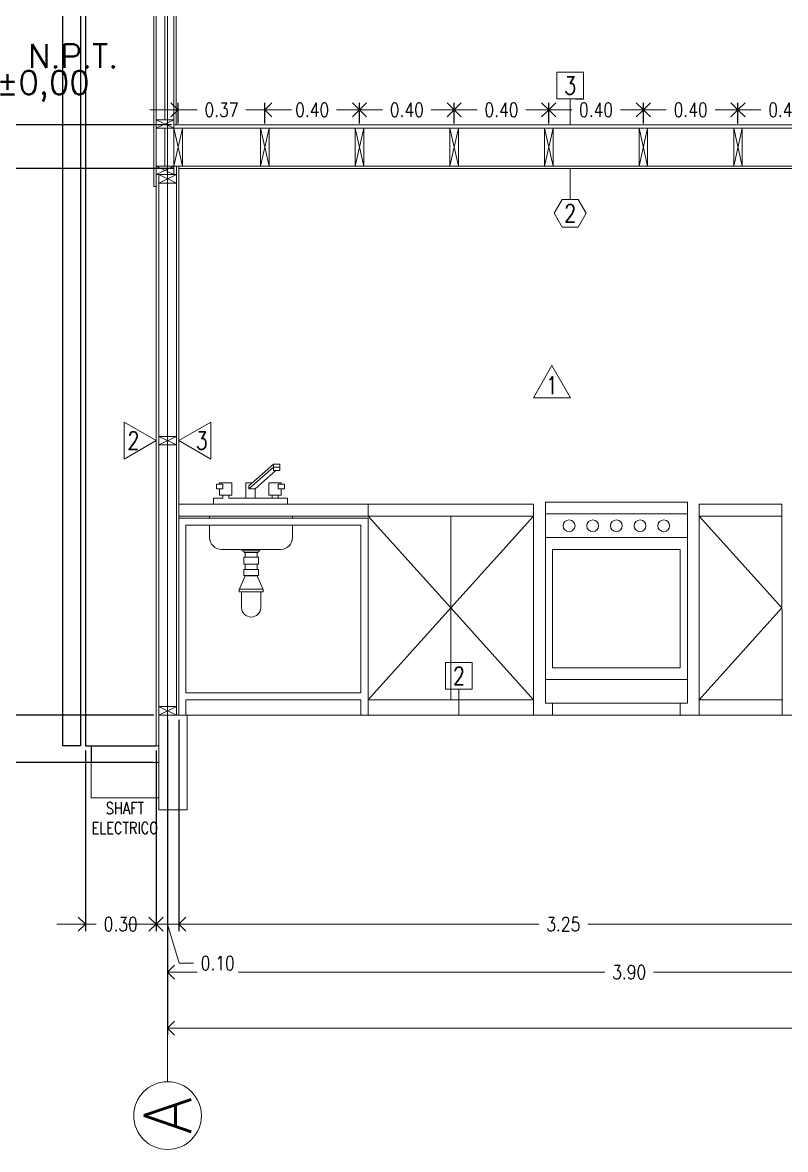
# Model space of a CAD drawing. Header units: inches. Extents: x 10.8 to 60.4, y 12.2 to 79.7.
# Drawn here: x 48.002 to 51.227, y 61.227 to 65.99 of the extents above; entities that cross this region are included whole.
import ezdxf
from ezdxf.enums import TextEntityAlignment as Align

# ---------------------------------------------------------------- set-up
doc = ezdxf.new("R2010")
doc.units = ezdxf.units.IN
doc.header["$MEASUREMENT"] = 0
doc.layers.get('DEFPOINTS').update_dxf_attribs({"color": 210})
for name, color, linetype, lineweight in [('A-ANNO-DIMS', 3, 'Continuous', 18), ('A-ANNO-SYMB', 3, 'Continuous', 18), ('A-ANNO-TEXT', 3, 'Continuous', 18), ('A-DETL-MBND', 3, 'Continuous', 18), ('A-ELEV-IDEN', 3, 'Continuous', 18), ('A-ELEV-MBE2', 4, 'Continuous', 25), ('A-FURN', 8, 'Continuous', 18), ('A-WALL-PATT', 8, 'Continuous', 18), ('A-WALL-STUD', 3, 'Continuous', 18)]:
    doc.layers.add(name, color=color, linetype=linetype, lineweight=lineweight)
doc.styles.add('E-ROMANS', font='romans.shx', dxfattribs={"width": 0.8})
doc.dimstyles.new('E-0050_ARW_12', dxfattribs={"dimscale": 0.001, "dimtxt": 60, "dimasz": 60, "dimexe": 30, "dimexo": 20, "dimgap": 30, "dimtad": 0, "dimzin": 0, "dimdsep": 46, "dimtxsty": 'E-ROMANS', "dimblk": 'OPEN90', "dimcen": 30, "dimclrd": 256, "dimclre": 256, "dimclrt": 256, "dimadec": 0, "dimazin": 0, "dimtfac": 1, "dimtmove": 1, "dimatfit": 3, "dimldrblk": 'OPEN90', "dimfxl": 1, "dimtfill": 1, "dimtolj": 1, "dimtzin": 0, "dimlwd": -1, "dimarcsym": 0})

# ---------------------------------------------------------------- blocks, each defined once
blk = doc.blocks.new('_Open90')
at = {"color": 0, "linetype": 'ByBlock', "lineweight": -2}
for p, q in [((0, 0), (-1, 0)), ((-0.5, 0.5), (0, 0)), ((0, 0), (-0.5, -0.5))]:
    blk.add_line(p, q, dxfattribs=at)
blk = doc.blocks.new('*D1268')
at = {"layer": 'A-ANNO-DIMS', "lineweight": -2, "transparency": 16777216}
for p, q in [((48.6596, 65.5629), (48.6596, 65.6511)), ((49.0266, 65.5629), (49.0266, 65.6511))]:
    blk.add_line(p, q, dxfattribs=at)
at = {"layer": 'A-ANNO-DIMS', "transparency": 16777216}
for p, q in [((48.5996, 65.6211), (48.5396, 65.6211)), ((48.6596, 65.6211), (48.74, 65.6211)), ((49.0266, 65.6211), (48.9463, 65.6211)), ((49.0866, 65.6211), (49.1466, 65.6211))]:
    blk.add_line(p, q, dxfattribs=at)
at = {"layer": 'DEFPOINTS', "color": 0, "transparency": 16777216}
for p in [(49.0266, 65.6211), (48.6596, 65.5429), (49.0266, 65.5429)]:
    blk.add_point(p, dxfattribs=at)
at = {"layer": 'A-ANNO-DIMS', "transparency": 16777216, "xscale": 0.06, "yscale": 0.06, "zscale": 0.06}
blk.add_blockref('_Open90', (48.6596, 65.6211), dxfattribs=at)
at = {"layer": 'A-ANNO-DIMS', "transparency": 16777216, "xscale": 0.06, "yscale": 0.06, "zscale": 0.06, "rotation": 180}
blk.add_blockref('_Open90', (49.0266, 65.6211), dxfattribs=at)
at = {"layer": 'A-ANNO-DIMS', "transparency": 16777216, "insert": (48.8431, 65.6211), "char_height": 0.06, "attachment_point": 5, "style": 'E-ROMANS', "bg_fill": 3, "box_fill_scale": 1.25, "bg_fill_color": 256, "bg_fill_true_color": 13158600, "bg_fill_transparency": 0}
blk.add_mtext('\\A1;0.37', dxfattribs=at)
blk = doc.blocks.new('*D1269')
at = {"layer": 'A-ANNO-DIMS', "lineweight": -2, "transparency": 16777216}
for p, q in [((49.0266, 65.5629), (49.0266, 65.6511)), ((49.4266, 65.5629), (49.4266, 65.6511))]:
    blk.add_line(p, q, dxfattribs=at)
at = {"layer": 'A-ANNO-DIMS', "transparency": 16777216}
for p, q in [((49.0866, 65.6211), (49.1235, 65.6211)), ((49.3666, 65.6211), (49.3298, 65.6211))]:
    blk.add_line(p, q, dxfattribs=at)
at = {"layer": 'DEFPOINTS', "color": 0, "transparency": 16777216}
for p in [(49.4266, 65.6211), (49.0266, 65.5429), (49.4266, 65.5429)]:
    blk.add_point(p, dxfattribs=at)
at = {"layer": 'A-ANNO-DIMS', "transparency": 16777216, "xscale": 0.06, "yscale": 0.06, "zscale": 0.06, "rotation": 180}
blk.add_blockref('_Open90', (49.0266, 65.6211), dxfattribs=at)
at = {"layer": 'A-ANNO-DIMS', "transparency": 16777216, "xscale": 0.06, "yscale": 0.06, "zscale": 0.06}
blk.add_blockref('_Open90', (49.4266, 65.6211), dxfattribs=at)
at = {"layer": 'A-ANNO-DIMS', "transparency": 16777216, "insert": (49.2266, 65.6211), "char_height": 0.06, "attachment_point": 5, "style": 'E-ROMANS', "bg_fill": 3, "box_fill_scale": 1.25, "bg_fill_color": 256, "bg_fill_true_color": 13158600, "bg_fill_transparency": 0}
blk.add_mtext('\\A1;0.40', dxfattribs=at)
blk = doc.blocks.new('*D1270')
at = {"layer": 'A-ANNO-DIMS', "lineweight": -2, "transparency": 16777216}
for p, q in [((49.4266, 65.5629), (49.4266, 65.6511)), ((49.8266, 65.5629), (49.8266, 65.6511))]:
    blk.add_line(p, q, dxfattribs=at)
at = {"layer": 'A-ANNO-DIMS', "transparency": 16777216}
for p, q in [((49.4866, 65.6211), (49.5235, 65.6211)), ((49.7666, 65.6211), (49.7298, 65.6211))]:
    blk.add_line(p, q, dxfattribs=at)
at = {"layer": 'DEFPOINTS', "color": 0, "transparency": 16777216}
for p in [(49.8266, 65.6211), (49.4266, 65.5429), (49.8266, 65.5429)]:
    blk.add_point(p, dxfattribs=at)
at = {"layer": 'A-ANNO-DIMS', "transparency": 16777216, "xscale": 0.06, "yscale": 0.06, "zscale": 0.06, "rotation": 180}
blk.add_blockref('_Open90', (49.4266, 65.6211), dxfattribs=at)
at = {"layer": 'A-ANNO-DIMS', "transparency": 16777216, "xscale": 0.06, "yscale": 0.06, "zscale": 0.06}
blk.add_blockref('_Open90', (49.8266, 65.6211), dxfattribs=at)
at = {"layer": 'A-ANNO-DIMS', "transparency": 16777216, "insert": (49.6266, 65.6211), "char_height": 0.06, "attachment_point": 5, "style": 'E-ROMANS', "bg_fill": 3, "box_fill_scale": 1.25, "bg_fill_color": 256, "bg_fill_true_color": 13158600, "bg_fill_transparency": 0}
blk.add_mtext('\\A1;0.40', dxfattribs=at)
blk = doc.blocks.new('*D1271')
at = {"layer": 'A-ANNO-DIMS', "lineweight": -2, "transparency": 16777216}
for p, q in [((49.8266, 65.5629), (49.8266, 65.6511)), ((50.2266, 65.5629), (50.2266, 65.6511))]:
    blk.add_line(p, q, dxfattribs=at)
at = {"layer": 'A-ANNO-DIMS', "transparency": 16777216}
for p, q in [((49.8866, 65.6211), (49.9235, 65.6211)), ((50.1666, 65.6211), (50.1298, 65.6211))]:
    blk.add_line(p, q, dxfattribs=at)
at = {"layer": 'DEFPOINTS', "color": 0, "transparency": 16777216}
for p in [(50.2266, 65.6211), (49.8266, 65.5429), (50.2266, 65.5429)]:
    blk.add_point(p, dxfattribs=at)
at = {"layer": 'A-ANNO-DIMS', "transparency": 16777216, "xscale": 0.06, "yscale": 0.06, "zscale": 0.06, "rotation": 180}
blk.add_blockref('_Open90', (49.8266, 65.6211), dxfattribs=at)
at = {"layer": 'A-ANNO-DIMS', "transparency": 16777216, "xscale": 0.06, "yscale": 0.06, "zscale": 0.06}
blk.add_blockref('_Open90', (50.2266, 65.6211), dxfattribs=at)
at = {"layer": 'A-ANNO-DIMS', "transparency": 16777216, "insert": (50.0266, 65.6211), "char_height": 0.06, "attachment_point": 5, "style": 'E-ROMANS', "bg_fill": 3, "box_fill_scale": 1.25, "bg_fill_color": 256, "bg_fill_true_color": 13158600, "bg_fill_transparency": 0}
blk.add_mtext('\\A1;0.40', dxfattribs=at)
blk = doc.blocks.new('*D1272')
at = {"layer": 'A-ANNO-DIMS', "lineweight": -2, "transparency": 16777216}
for p, q in [((50.2266, 65.5629), (50.2266, 65.6511)), ((50.6266, 65.5629), (50.6266, 65.6511))]:
    blk.add_line(p, q, dxfattribs=at)
at = {"layer": 'A-ANNO-DIMS', "transparency": 16777216}
for p, q in [((50.2866, 65.6211), (50.3235, 65.6211)), ((50.5666, 65.6211), (50.5298, 65.6211))]:
    blk.add_line(p, q, dxfattribs=at)
at = {"layer": 'DEFPOINTS', "color": 0, "transparency": 16777216}
for p in [(50.6266, 65.6211), (50.2266, 65.5429), (50.6266, 65.5429)]:
    blk.add_point(p, dxfattribs=at)
at = {"layer": 'A-ANNO-DIMS', "transparency": 16777216, "xscale": 0.06, "yscale": 0.06, "zscale": 0.06, "rotation": 180}
blk.add_blockref('_Open90', (50.2266, 65.6211), dxfattribs=at)
at = {"layer": 'A-ANNO-DIMS', "transparency": 16777216, "xscale": 0.06, "yscale": 0.06, "zscale": 0.06}
blk.add_blockref('_Open90', (50.6266, 65.6211), dxfattribs=at)
at = {"layer": 'A-ANNO-DIMS', "transparency": 16777216, "insert": (50.4266, 65.6211), "char_height": 0.06, "attachment_point": 5, "style": 'E-ROMANS', "bg_fill": 3, "box_fill_scale": 1.25, "bg_fill_color": 256, "bg_fill_true_color": 13158600, "bg_fill_transparency": 0}
blk.add_mtext('\\A1;0.40', dxfattribs=at)
blk = doc.blocks.new('*D1273')
at = {"layer": 'A-ANNO-DIMS', "lineweight": -2, "transparency": 16777216}
for p, q in [((50.6266, 65.5629), (50.6266, 65.6511)), ((51.0266, 65.5629), (51.0266, 65.6511))]:
    blk.add_line(p, q, dxfattribs=at)
at = {"layer": 'A-ANNO-DIMS', "transparency": 16777216}
for p, q in [((50.6866, 65.6211), (50.7235, 65.6211)), ((50.9666, 65.6211), (50.9298, 65.6211))]:
    blk.add_line(p, q, dxfattribs=at)
at = {"layer": 'DEFPOINTS', "color": 0, "transparency": 16777216}
for p in [(51.0266, 65.6211), (50.6266, 65.5429), (51.0266, 65.5429)]:
    blk.add_point(p, dxfattribs=at)
at = {"layer": 'A-ANNO-DIMS', "transparency": 16777216, "xscale": 0.06, "yscale": 0.06, "zscale": 0.06, "rotation": 180}
blk.add_blockref('_Open90', (50.6266, 65.6211), dxfattribs=at)
at = {"layer": 'A-ANNO-DIMS', "transparency": 16777216, "xscale": 0.06, "yscale": 0.06, "zscale": 0.06}
blk.add_blockref('_Open90', (51.0266, 65.6211), dxfattribs=at)
at = {"layer": 'A-ANNO-DIMS', "transparency": 16777216, "insert": (50.8266, 65.6211), "char_height": 0.06, "attachment_point": 5, "style": 'E-ROMANS', "bg_fill": 3, "box_fill_scale": 1.25, "bg_fill_color": 256, "bg_fill_true_color": 13158600, "bg_fill_transparency": 0}
blk.add_mtext('\\A1;0.40', dxfattribs=at)
blk = doc.blocks.new('*D1274')
at = {"layer": 'A-ANNO-DIMS', "lineweight": -2, "transparency": 16777216}
for p, q in [((51.0266, 65.5629), (51.0266, 65.6511)), ((51.4266, 65.5629), (51.4266, 65.6511))]:
    blk.add_line(p, q, dxfattribs=at)
at = {"layer": 'A-ANNO-DIMS', "transparency": 16777216}
for p, q in [((51.0866, 65.6211), (51.1235, 65.6211)), ((51.3666, 65.6211), (51.3298, 65.6211))]:
    blk.add_line(p, q, dxfattribs=at)
at = {"layer": 'DEFPOINTS', "color": 0, "transparency": 16777216}
for p in [(51.4266, 65.6211), (51.0266, 65.5429), (51.4266, 65.5429)]:
    blk.add_point(p, dxfattribs=at)
at = {"layer": 'A-ANNO-DIMS', "transparency": 16777216, "xscale": 0.06, "yscale": 0.06, "zscale": 0.06, "rotation": 180}
blk.add_blockref('_Open90', (51.0266, 65.6211), dxfattribs=at)
at = {"layer": 'A-ANNO-DIMS', "transparency": 16777216, "xscale": 0.06, "yscale": 0.06, "zscale": 0.06}
blk.add_blockref('_Open90', (51.4266, 65.6211), dxfattribs=at)
at = {"layer": 'A-ANNO-DIMS', "transparency": 16777216, "insert": (51.2266, 65.6211), "char_height": 0.06, "attachment_point": 5, "style": 'E-ROMANS', "bg_fill": 3, "box_fill_scale": 1.25, "bg_fill_color": 256, "bg_fill_true_color": 13158600, "bg_fill_transparency": 0}
blk.add_mtext('\\A1;0.40', dxfattribs=at)
blk = doc.blocks.new('*D1327')
at = {"layer": 'A-ANNO-DIMS', "lineweight": -2, "transparency": 16777216}
for p, q in [((48.6151, 63.0333), (48.6151, 61.7097)), ((55.5171, 61.5335), (55.5171, 61.7697))]:
    blk.add_line(p, q, dxfattribs=at)
at = {"layer": 'A-ANNO-DIMS', "transparency": 16777216}
for p, q in [((48.6751, 61.7397), (51.9641, 61.7397)), ((55.4571, 61.7397), (52.1681, 61.7397))]:
    blk.add_line(p, q, dxfattribs=at)
at = {"layer": 'DEFPOINTS', "color": 0, "transparency": 16777216}
for p in [(48.6151, 63.0533), (55.5171, 61.7397), (55.5171, 61.5135)]:
    blk.add_point(p, dxfattribs=at)
at = {"layer": 'A-ANNO-DIMS', "transparency": 16777216, "xscale": 0.06, "yscale": 0.06, "zscale": 0.06, "rotation": 180}
blk.add_blockref('_Open90', (48.6151, 61.7397), dxfattribs=at)
at = {"layer": 'A-ANNO-DIMS', "transparency": 16777216, "xscale": 0.06, "yscale": 0.06, "zscale": 0.06}
blk.add_blockref('_Open90', (55.5171, 61.7397), dxfattribs=at)
at = {"layer": 'A-ANNO-DIMS', "transparency": 16777216, "insert": (52.0661, 61.7397), "char_height": 0.06, "attachment_point": 5, "style": 'E-ROMANS', "bg_fill": 3, "box_fill_scale": 1.25, "bg_fill_color": 256, "bg_fill_true_color": 13158600, "bg_fill_transparency": 0}
blk.add_mtext('\\A1;6.90', dxfattribs=at)
blk = doc.blocks.new('*D1287')
at = {"layer": 'A-ANNO-DIMS', "lineweight": -2, "transparency": 16777216}
for p, q in [((48.6151, 63.0429), (48.6151, 61.9468)), ((52.5181, 63.0429), (52.5181, 61.9468))]:
    blk.add_line(p, q, dxfattribs=at)
at = {"layer": 'A-ANNO-DIMS', "transparency": 16777216}
for p, q in [((48.6751, 61.9768), (50.4635, 61.9768)), ((52.4581, 61.9768), (50.6697, 61.9768))]:
    blk.add_line(p, q, dxfattribs=at)
at = {"layer": 'DEFPOINTS', "color": 0, "transparency": 16777216}
for p in [(48.6151, 63.0629), (52.5181, 63.0629), (48.6151, 61.9768)]:
    blk.add_point(p, dxfattribs=at)
at = {"layer": 'A-ANNO-DIMS', "transparency": 16777216, "xscale": 0.06, "yscale": 0.06, "zscale": 0.06, "rotation": 180}
blk.add_blockref('_Open90', (48.6151, 61.9768), dxfattribs=at)
at = {"layer": 'A-ANNO-DIMS', "transparency": 16777216, "xscale": 0.06, "yscale": 0.06, "zscale": 0.06}
blk.add_blockref('_Open90', (52.5181, 61.9768), dxfattribs=at)
at = {"layer": 'A-ANNO-DIMS', "transparency": 16777216, "insert": (50.5666, 61.9768), "char_height": 0.06, "attachment_point": 5, "style": 'E-ROMANS', "bg_fill": 3, "box_fill_scale": 1.25, "bg_fill_color": 256, "bg_fill_true_color": 13158600, "bg_fill_transparency": 0}
blk.add_mtext('\\A1;3.90', dxfattribs=at)
blk = doc.blocks.new('*D1294')
at = {"layer": 'A-ANNO-DIMS', "transparency": 16777216}
for p, q in [((46.8633, 62.9944), (46.8633, 63.0544)), ((46.9683, 62.9629), (46.8633, 62.9944)), ((46.9683, 62.9229), (46.9683, 63.0029))]:
    blk.add_line(p, q, dxfattribs=at)
at = {"layer": 'A-ANNO-DIMS', "lineweight": -2, "transparency": 16777216}
for p, q in [((48.5576, 63.0629), (46.9383, 63.0629)), ((48.5576, 62.8629), (46.9383, 62.8629))]:
    blk.add_line(p, q, dxfattribs=at)
at = {"layer": 'DEFPOINTS', "color": 0, "transparency": 16777216}
for p in [(46.9683, 63.0629), (48.5776, 63.0629), (48.5776, 62.8629)]:
    blk.add_point(p, dxfattribs=at)
at = {"layer": 'A-ANNO-DIMS', "transparency": 16777216, "xscale": 0.06, "yscale": 0.06, "zscale": 0.06}
for p, rotation in [((46.9683, 63.0629), 90), ((46.9683, 62.8629), 270)]:
    blk.add_blockref('_Open90', p, dxfattribs=dict(at, rotation=rotation))
at = {"layer": 'A-ANNO-DIMS', "transparency": 16777216, "insert": (46.8633, 63.1576), "char_height": 0.06, "attachment_point": 5, "rotation": 90, "style": 'E-ROMANS', "bg_fill": 3, "box_fill_scale": 1.25, "bg_fill_color": 256, "bg_fill_true_color": 13158600, "bg_fill_transparency": 0}
blk.add_mtext('\\A1;0.20', dxfattribs=at)
blk = doc.blocks.new('*D1295')
at = {"layer": 'A-ANNO-DIMS', "lineweight": -2, "transparency": 16777216}
for p, q in [((48.6426, 65.3729), (46.9383, 65.3729)), ((48.5576, 63.0629), (46.9383, 63.0629))]:
    blk.add_line(p, q, dxfattribs=at)
at = {"layer": 'A-ANNO-DIMS', "transparency": 16777216}
for p, q in [((46.9683, 65.3129), (46.9683, 64.3142)), ((46.9683, 63.1229), (46.9683, 64.1216))]:
    blk.add_line(p, q, dxfattribs=at)
at = {"layer": 'DEFPOINTS', "color": 0, "transparency": 16777216}
for p in [(46.9683, 65.3729), (48.6626, 65.3729), (48.5776, 63.0629)]:
    blk.add_point(p, dxfattribs=at)
at = {"layer": 'A-ANNO-DIMS', "transparency": 16777216, "xscale": 0.06, "yscale": 0.06, "zscale": 0.06}
for p, rotation in [((46.9683, 65.3729), 90), ((46.9683, 63.0629), 270)]:
    blk.add_blockref('_Open90', p, dxfattribs=dict(at, rotation=rotation))
at = {"layer": 'A-ANNO-DIMS', "transparency": 16777216, "insert": (46.9683, 64.2179), "char_height": 0.06, "attachment_point": 5, "rotation": 90, "style": 'E-ROMANS', "bg_fill": 3, "box_fill_scale": 1.25, "bg_fill_color": 256, "bg_fill_true_color": 13158600, "bg_fill_transparency": 0}
blk.add_mtext('\\A1;2.31', dxfattribs=at)
blk = doc.blocks.new('*D1296')
at = {"layer": 'A-ANNO-DIMS', "transparency": 16777216}
for p, q in [((46.8633, 65.4969), (46.8633, 65.5569)), ((46.9683, 65.4654), (46.8633, 65.4969)), ((46.9683, 65.4329), (46.9683, 65.4979))]:
    blk.add_line(p, q, dxfattribs=at)
at = {"layer": 'A-ANNO-DIMS', "lineweight": -2, "transparency": 16777216}
for p, q in [((48.6316, 65.5579), (46.9383, 65.5579)), ((48.6426, 65.3729), (46.9383, 65.3729))]:
    blk.add_line(p, q, dxfattribs=at)
at = {"layer": 'DEFPOINTS', "color": 0, "transparency": 16777216}
for p in [(46.9683, 65.5579), (48.6516, 65.5579), (48.6626, 65.3729)]:
    blk.add_point(p, dxfattribs=at)
at = {"layer": 'A-ANNO-DIMS', "transparency": 16777216, "xscale": 0.06, "yscale": 0.06, "zscale": 0.06}
for p, rotation in [((46.9683, 65.5579), 90), ((46.9683, 65.3729), 270)]:
    blk.add_blockref('_Open90', p, dxfattribs=dict(at, rotation=rotation))
at = {"layer": 'A-ANNO-DIMS', "transparency": 16777216, "insert": (46.8633, 65.6589), "char_height": 0.06, "attachment_point": 5, "rotation": 90, "style": 'E-ROMANS', "bg_fill": 3, "box_fill_scale": 1.25, "bg_fill_color": 256, "bg_fill_true_color": 13158600, "bg_fill_transparency": 0}
blk.add_mtext('\\A1;0.19', dxfattribs=at)
blk = doc.blocks.new('*D1357')
at = {"layer": 'A-ANNO-DIMS', "lineweight": -2, "transparency": 16777216}
for p, q in [((48.6316, 67.7061), (46.9383, 67.7061)), ((48.6316, 65.5579), (46.9383, 65.5579))]:
    blk.add_line(p, q, dxfattribs=at)
at = {"layer": 'A-ANNO-DIMS', "transparency": 16777216}
for p, q in [((46.9683, 67.6461), (46.9683, 66.7352)), ((46.9683, 65.6179), (46.9683, 66.5289))]:
    blk.add_line(p, q, dxfattribs=at)
at = {"layer": 'DEFPOINTS', "color": 0, "transparency": 16777216}
for p in [(46.9683, 67.7061), (48.6516, 67.7061), (48.6516, 65.5579)]:
    blk.add_point(p, dxfattribs=at)
at = {"layer": 'A-ANNO-DIMS', "transparency": 16777216, "xscale": 0.06, "yscale": 0.06, "zscale": 0.06}
for p, rotation in [((46.9683, 67.7061), 90), ((46.9683, 65.5579), 270)]:
    blk.add_blockref('_Open90', p, dxfattribs=dict(at, rotation=rotation))
at = {"layer": 'A-ANNO-DIMS', "transparency": 16777216, "insert": (46.9683, 66.632), "char_height": 0.06, "attachment_point": 5, "rotation": 90, "style": 'E-ROMANS', "bg_fill": 3, "box_fill_scale": 1.25, "bg_fill_color": 256, "bg_fill_true_color": 13158600, "bg_fill_transparency": 0}
blk.add_mtext('\\A1;2.15', dxfattribs=at)
blk = doc.blocks.new('*D1358')
at = {"layer": 'A-ANNO-DIMS', "lineweight": -2, "transparency": 16777216}
for p, q in [((48.2351, 69.2599), (46.7065, 69.2599)), ((48.5576, 63.0629), (46.7065, 63.0629))]:
    blk.add_line(p, q, dxfattribs=at)
at = {"layer": 'A-ANNO-DIMS', "transparency": 16777216}
for p, q in [((46.7365, 69.1999), (46.7365, 66.2634)), ((46.7365, 63.1229), (46.7365, 66.0594))]:
    blk.add_line(p, q, dxfattribs=at)
at = {"layer": 'DEFPOINTS', "color": 0, "transparency": 16777216}
for p in [(46.7365, 69.2599), (48.2551, 69.2599), (48.5776, 63.0629)]:
    blk.add_point(p, dxfattribs=at)
at = {"layer": 'A-ANNO-DIMS', "transparency": 16777216, "xscale": 0.06, "yscale": 0.06, "zscale": 0.06}
for p, rotation in [((46.7365, 69.2599), 90), ((46.7365, 63.0629), 270)]:
    blk.add_blockref('_Open90', p, dxfattribs=dict(at, rotation=rotation))
at = {"layer": 'A-ANNO-DIMS', "transparency": 16777216, "insert": (46.7365, 66.1614), "char_height": 0.06, "attachment_point": 5, "rotation": 90, "style": 'E-ROMANS', "bg_fill": 3, "box_fill_scale": 1.25, "bg_fill_color": 256, "bg_fill_true_color": 13158600, "bg_fill_transparency": 0}
blk.add_mtext('\\A1;6.20', dxfattribs=at)
blk = doc.blocks.new('*D1359')
at = {"layer": 'A-ANNO-DIMS', "lineweight": -2, "transparency": 16777216}
for p, q in [((48.2676, 62.9129), (48.2676, 62.1497)), ((48.5666, 62.9129), (48.5666, 62.1497))]:
    blk.add_line(p, q, dxfattribs=at)
at = {"layer": 'A-ANNO-DIMS', "transparency": 16777216}
for p, q in [((48.2076, 62.1797), (48.1476, 62.1797)), ((48.2676, 62.1797), (48.314, 62.1797)), ((48.5666, 62.1797), (48.5203, 62.1797)), ((48.6266, 62.1797), (48.6866, 62.1797))]:
    blk.add_line(p, q, dxfattribs=at)
at = {"layer": 'DEFPOINTS', "color": 0, "transparency": 16777216}
for p in [(48.2676, 62.9329), (48.5666, 62.9329), (48.5666, 62.1797)]:
    blk.add_point(p, dxfattribs=at)
at = {"layer": 'A-ANNO-DIMS', "transparency": 16777216, "xscale": 0.06, "yscale": 0.06, "zscale": 0.06}
blk.add_blockref('_Open90', (48.2676, 62.1797), dxfattribs=at)
at = {"layer": 'A-ANNO-DIMS', "transparency": 16777216, "xscale": 0.06, "yscale": 0.06, "zscale": 0.06, "rotation": 180}
blk.add_blockref('_Open90', (48.5666, 62.1797), dxfattribs=at)
at = {"layer": 'A-ANNO-DIMS', "transparency": 16777216, "insert": (48.4171, 62.1797), "char_height": 0.06, "attachment_point": 5, "style": 'E-ROMANS', "bg_fill": 3, "box_fill_scale": 1.25, "bg_fill_color": 256, "bg_fill_true_color": 13158600, "bg_fill_transparency": 0}
blk.add_mtext('\\A1;0.30', dxfattribs=at)
blk = doc.blocks.new('*D1360')
at = {"layer": 'A-ANNO-DIMS', "lineweight": -2, "transparency": 16777216}
for p, q in [((48.6626, 63.0429), (48.6626, 62.1497)), ((48.5666, 62.9129), (48.5666, 62.1497))]:
    blk.add_line(p, q, dxfattribs=at)
at = {"layer": 'A-ANNO-DIMS', "transparency": 16777216}
for p, q in [((48.5066, 62.1797), (48.4466, 62.1797)), ((48.5666, 62.1797), (48.6626, 62.1797)), ((48.5666, 62.1797), (48.6626, 62.1797)), ((48.6146, 62.1797), (48.6641, 62.0147)), ((48.7226, 62.1797), (48.7826, 62.1797)), ((48.6641, 62.0147), (48.7241, 62.0147))]:
    blk.add_line(p, q, dxfattribs=at)
at = {"layer": 'DEFPOINTS', "color": 0, "transparency": 16777216}
for p in [(48.6626, 63.0629), (48.5666, 62.9329), (48.6626, 62.1797)]:
    blk.add_point(p, dxfattribs=at)
at = {"layer": 'A-ANNO-DIMS', "transparency": 16777216, "xscale": 0.06, "yscale": 0.06, "zscale": 0.06}
blk.add_blockref('_Open90', (48.5666, 62.1797), dxfattribs=at)
at = {"layer": 'A-ANNO-DIMS', "transparency": 16777216, "xscale": 0.06, "yscale": 0.06, "zscale": 0.06, "rotation": 180}
blk.add_blockref('_Open90', (48.6626, 62.1797), dxfattribs=at)
at = {"layer": 'A-ANNO-DIMS', "transparency": 16777216, "insert": (48.8273, 62.0147), "char_height": 0.06, "attachment_point": 5, "style": 'E-ROMANS', "bg_fill": 3, "box_fill_scale": 1.25, "bg_fill_color": 256, "bg_fill_true_color": 13158600, "bg_fill_transparency": 0}
blk.add_mtext('\\A1;0.10', dxfattribs=at)
blk = doc.blocks.new('*D1361')
at = {"layer": 'A-ANNO-DIMS', "lineweight": -2, "transparency": 16777216}
for p, q in [((48.6626, 63.0429), (48.6626, 62.1497)), ((51.9136, 63.0429), (51.9136, 62.1497))]:
    blk.add_line(p, q, dxfattribs=at)
at = {"layer": 'A-ANNO-DIMS', "transparency": 16777216}
for p, q in [((48.7226, 62.1797), (50.185, 62.1797)), ((51.8536, 62.1797), (50.3912, 62.1797))]:
    blk.add_line(p, q, dxfattribs=at)
at = {"layer": 'DEFPOINTS', "color": 0, "transparency": 16777216}
for p in [(48.6626, 63.0629), (51.9136, 63.0629), (51.9136, 62.1797)]:
    blk.add_point(p, dxfattribs=at)
at = {"layer": 'A-ANNO-DIMS', "transparency": 16777216, "xscale": 0.06, "yscale": 0.06, "zscale": 0.06, "rotation": 180}
blk.add_blockref('_Open90', (48.6626, 62.1797), dxfattribs=at)
at = {"layer": 'A-ANNO-DIMS', "transparency": 16777216, "xscale": 0.06, "yscale": 0.06, "zscale": 0.06}
blk.add_blockref('_Open90', (51.9136, 62.1797), dxfattribs=at)
at = {"layer": 'A-ANNO-DIMS', "transparency": 16777216, "insert": (50.2881, 62.1797), "char_height": 0.06, "attachment_point": 5, "style": 'E-ROMANS', "bg_fill": 3, "box_fill_scale": 1.25, "bg_fill_color": 256, "bg_fill_true_color": 13158600, "bg_fill_transparency": 0}
blk.add_mtext('\\A1;3.25', dxfattribs=at)

msp = doc.modelspace()

# ---------------------------------------------------------------- linework, layer by layer
at = {"layer": 'A-ANNO-SYMB'}
msp.add_lwpolyline([(46.1463, 62.8629), (48.5776, 62.8629), (48.5776, 63.0629), (55.5546, 63.0629), (55.5546, 63.0629), (55.5546, 62.8629), (60.3993, 62.8629)], dxfattribs=at)
at = {"layer": 'A-ANNO-TEXT'}
msp.add_line((50.3173, 65.242), (50.3173, 65.3729), dxfattribs=at)
for points in [[(50.2836, 65.1254), (50.25, 65.1837), (50.2836, 65.242), (50.351, 65.242), (50.3846, 65.1837), (50.351, 65.1254)], [(50.2399, 64.5397), (50.3184, 64.4038), (50.1615, 64.4038)], [(50.2399, 64.5397), (50.3184, 64.4038), (50.1615, 64.4038)], [(48.5676, 64.2229), (48.4318, 64.1445), (48.4318, 64.3014)], [(48.6626, 64.2229), (48.7985, 64.1445), (48.7985, 64.3014)], [(49.9032, 63.2846), (49.7907, 63.2846), (49.7907, 63.1721), (49.9032, 63.1721)]]:
    msp.add_lwpolyline(points, close=True, dxfattribs=at)
at = {"layer": 'A-DETL-MBND'}
for p, q in [((48.6416, 65.5579), (48.6416, 67.7229)), ((48.6516, 65.5579), (48.6516, 67.7229)), ((48.5776, 63.0989), (48.5776, 65.3329))]:
    msp.add_line(p, q, dxfattribs=at)
for points in [[(48.5666, 65.2969), (48.5566, 65.2969), (48.5566, 67.7229)], [(48.5666, 65.3829), (48.5666, 67.7229)], [(48.6416, 65.5579), (55.4906, 65.5579)], [(48.6416, 65.5429), (55.4906, 65.5429)], [(48.5776, 62.9329), (48.5666, 62.9329), (48.5666, 65.3469)], [(48.6416, 65.3829), (55.4796, 65.3829)], [(48.6526, 63.0629), (48.6526, 65.3829)], [(48.6626, 65.3829), (48.6626, 63.0629)], [(48.6626, 65.3729), (52.4706, 65.3729)]]:
    msp.add_lwpolyline(points, dxfattribs=at)
at = {"layer": 'A-ELEV-IDEN'}
msp.add_lwpolyline([(48.5776, 63.0629), (48.6976, 63.0629), (48.6976, 62.6629), (48.5776, 62.6629)], close=True, dxfattribs=at)
at = {"layer": 'A-ELEV-MBE2'}
for p, q in [((48.2676, 67.7061), (48.2676, 62.9329)), ((48.2476, 62.9329), (48.1726, 62.9329)), ((48.2916, 62.9329), (48.2916, 62.8629))]:
    msp.add_line(p, q, dxfattribs=at)
for points in [[(48.1726, 62.9329), (48.1726, 67.7609)], [(48.2476, 67.7609), (48.2476, 62.9329)], [(48.2676, 62.9329), (48.5666, 62.9329)]]:
    msp.add_lwpolyline(points, dxfattribs=at)
at = {"layer": 'A-FURN'}
for p, q in [((48.959, 64.0321), (49.0633, 64.1234)), ((49.0633, 64.1103), (48.959, 64.019)), ((49.0633, 64.1103), (49.0633, 64.1234)), ((49.0633, 64.1234), (49.0894, 64.1234)), ((49.0633, 64.0973), (49.0633, 64.1103)), ((49.0894, 64.1103), (49.0633, 64.1103)), ((49.0894, 64.1234), (49.0894, 64.1103)), ((49.0894, 64.1103), (49.0894, 64.0973)), ((49.0749, 64.0974), (48.9851, 64.019)), ((49.0894, 64.0973), (49.0633, 64.0973)), ((48.9459, 64.0451), (48.9738, 64.0451)), ((48.9459, 63.9799), (48.9459, 64.0451)), ((48.959, 64.019), (48.959, 64.0321)), ((48.9851, 64.019), (48.959, 64.019)), ((48.9851, 64.019), (48.9851, 63.9799)), ((48.8481, 63.9799), (48.8481, 63.9929)), ((48.8742, 63.9929), (48.8742, 63.9799)), ((49.0568, 63.9929), (49.0568, 63.9799)), ((49.0829, 63.9799), (49.0829, 63.9929)), ((49.4626, 63.9538), (50.1626, 63.9538)), ((49.4626, 63.9038), (49.4626, 63.9538)), ((50.2126, 63.9129), (50.8126, 63.9129)), ((50.2126, 63.1129), (50.2126, 63.9129)), ((50.8126, 63.9129), (50.8126, 63.1129)), ((50.8626, 63.9538), (51.2126, 63.9538)), ((48.6926, 63.1573), (48.6926, 63.8659)), ((48.6926, 63.8659), (49.1616, 63.8659)), ((49.4626, 63.8959), (49.1616, 63.8959)), ((49.4326, 63.8659), (49.1616, 63.8659)), ((49.4326, 63.1573), (49.4326, 63.8659)), ((49.4626, 63.9038), (50.1626, 63.9038)), ((49.4626, 63.1273), (49.4626, 63.8959)), ((49.8126, 63.9038), (49.8126, 63.1273)), ((50.8626, 63.9038), (51.2127, 63.9038)), ((50.2126, 63.8129), (50.8126, 63.8129)), ((48.9435, 63.7311), (48.9435, 63.7507)), ((48.9935, 63.7311), (48.9935, 63.7507)), ((48.9435, 63.6776), (48.9435, 63.7007)), ((48.9935, 63.6776), (48.9935, 63.7007)), ((48.9435, 63.6515), (48.9435, 63.6533)), ((48.9935, 63.6515), (48.9435, 63.6515)), ((48.9935, 63.6515), (48.9935, 63.6533)), ((48.9275, 63.5833), (48.9275, 63.5181)), ((49.0094, 63.5833), (49.0094, 63.5181)), ((50.2126, 63.2129), (50.8126, 63.2129)), ((49.4326, 63.1573), (48.6926, 63.1573)), ((49.4326, 63.1273), (48.6926, 63.1273)), ((49.8126, 63.1273), (49.4626, 63.1273)), ((49.8126, 63.1273), (50.1626, 63.1273)), ((50.8126, 63.1129), (50.2126, 63.1129)), ((51.2126, 63.1273), (50.8626, 63.1273))]:
    msp.add_line(p, q, dxfattribs=at)
for points in [[(48.822, 64.019), (48.822, 64.0386), (48.8481, 64.0386), (48.8481, 64.019)], [(49.109, 64.019), (49.109, 64.0386), (49.0829, 64.0386), (49.0829, 64.019)], [(49.0059, 63.7633), (48.9311, 63.7633), (48.9311, 63.7576), (49.0059, 63.7576)], [(48.999, 63.7311), (48.9379, 63.7311), (48.9379, 63.7007), (48.999, 63.7007)], [(50.7826, 63.7629), (50.7826, 63.2629), (50.2426, 63.2629), (50.2426, 63.7629)], [(48.999, 63.6776), (48.9379, 63.6776), (48.9379, 63.6533), (48.999, 63.6533)], [(49.0194, 63.5952), (48.9175, 63.5952), (48.9175, 63.5833), (49.0194, 63.5833)]]:
    msp.add_lwpolyline(points, close=True, dxfattribs=at)
for points in [[(48.8351, 64.0386), (48.8351, 64.0451), (48.8872, 64.0451), (48.8872, 63.9929), (48.8351, 63.9929), (48.8351, 64.019)], [(49.0959, 64.0386), (49.0959, 64.0451), (49.0438, 64.0451), (49.0438, 63.9929), (49.0959, 63.9929), (49.0959, 64.019)], [(48.8742, 63.9799), (49.122, 63.9799), (49.122, 63.9538), (48.809, 63.9538), (48.809, 63.9799), (48.8481, 63.9799)], [(50.8126, 63.9129), (50.8126, 63.9629), (50.2126, 63.9629), (50.2126, 63.9129)], [(50.2126, 63.8129), (50.2126, 63.9129)], [(48.7931, 63.9038), (48.7931, 63.8959)], [(49.1435, 63.8959), (49.1435, 63.9038)], [(49.4626, 63.9038), (49.8126, 63.5156), (49.4626, 63.1273)], [(50.1626, 63.9038), (49.8126, 63.5156), (50.1626, 63.1273)], [(50.8626, 63.9038), (51.2126, 63.5156), (50.8626, 63.1273)], [(48.9365, 63.7576), (48.9394, 63.7507), (48.9685, 63.7507)], [(49.0005, 63.7576), (48.9975, 63.7507), (48.9685, 63.7507)], [(48.9435, 63.6515), (48.9211, 63.6), (48.9211, 63.5952), (48.9211, 63.5952)], [(48.9935, 63.6515), (49.0159, 63.6), (49.0159, 63.5952), (49.0159, 63.5952)]]:
    msp.add_lwpolyline(points, dxfattribs=at)
msp.add_lwpolyline([(48.7931, 63.8659), (48.7931, 63.8133, 0.414214), (48.8431, 63.7633), (49.0935, 63.7633, 0.414214), (49.1435, 63.8133), (49.1435, 63.8659)], format="xyb", dxfattribs=at)
for centre in [(50.3126, 63.8629), (50.4126, 63.8629), (50.5126, 63.8629), (50.6126, 63.8629), (50.7126, 63.8629)]:
    msp.add_circle(centre, 0.025, dxfattribs=at)
msp.add_arc((48.9685, 63.5181), 0.0409, 180, 0, dxfattribs=at)
at = {"layer": 'A-WALL-PATT', "ltscale": 0.1}
for p, q in [((48.6151, 64.2479), (48.6151, 65.3109)), ((48.6151, 63.0989), (48.6151, 64.1979))]:
    msp.add_line(p, q, dxfattribs=at)

# ---------------------------------------------------------------- texts
at = {"layer": 'A-ANNO-TEXT', "char_height": 0.075, "attachment_point": 5, "style": 'E-ROMANS'}
for s, insert, rotation in [('\\pi-0.45,l0.45,t0.45;2', (50.3173, 65.1837), 359.9995), ('\\pi-0.45,l0.45,t0.45;1', (50.2399, 64.4564), 359.9995), ('\\pi-0.45,l0.45,t0.45;1', (50.2399, 64.4564), 359.9995), ('\\pi-0.45,l0.45,t0.45;2', (48.4707, 64.2229), 359.9995), ('\\pi-0.45,l0.45,t0.45;3', (48.7595, 64.2229), 0.0005), ('\\pi-0.45,l0.45,t0.45;2', (49.847, 63.2284), 359.9995)]:
    msp.add_mtext(s, dxfattribs=dict(at, insert=insert, rotation=rotation))
at = {"layer": 'A-ANNO-TEXT', "style": 'E-ROMANS'}
msp.add_attdef('A', text='0.00', height=0.2, rotation=90, dxfattribs=at).set_placement((48.6151, 61.3704), align=Align.MIDDLE_CENTER)

# ---------------------------------------------------------------- next in the draw order: dimensions: what is measured, and where the dimension line sits
at = {"layer": 'A-ANNO-DIMS'}
dim = msp.add_linear_dim(base=(49.0266, 65.6211), p1=(48.6596, 65.5429), p2=(49.0266, 65.5429), dimstyle='E-0050_ARW_12', dxfattribs=at)
dim.commit()
dim.dimension.update_dxf_attribs({"geometry": '*D1268', "text_midpoint": (48.8431, 65.6211)})
dim = msp.add_linear_dim(base=(46.9683, 63.0629), p1=(48.5776, 62.8629), p2=(48.5776, 63.0629), angle=90, dimstyle='E-0050_ARW_12', dxfattribs=at)
dim.commit()
dim.dimension.update_dxf_attribs({"geometry": '*D1294', "text_midpoint": (46.8633, 63.0844)})

# ---------------------------------------------------------------- next in the draw order: linework, layer by layer
at = {"layer": 'A-ANNO-SYMB'}
msp.add_line((48.6151, 61.5135), (48.6151, 70.1232), dxfattribs=at)
at = {"layer": 'A-WALL-PATT', "ltscale": 0.1}
for p, q in [((48.6041, 65.5789), (48.6041, 66.6104)), ((48.6041, 65.3829), (48.6041, 65.5429))]:
    msp.add_line(p, q, dxfattribs=at)

# ---------------------------------------------------------------- next in the draw order: dimensions: what is measured, and where the dimension line sits
at = {"layer": 'A-ANNO-DIMS'}
dim = msp.add_linear_dim(base=(49.4266, 65.6211), p1=(49.0266, 65.5429), p2=(49.4266, 65.5429), dimstyle='E-0050_ARW_12', dxfattribs=at)
dim.commit()
dim.dimension.update_dxf_attribs({"geometry": '*D1269', "text_midpoint": (49.2266, 65.6211)})

# ---------------------------------------------------------------- next in the draw order: linework, layer by layer
at = {"layer": 'A-WALL-STUD'}
for points in [[(49.0446, 65.5429), (49.0446, 65.3829), (49.0086, 65.3829), (49.0086, 65.5429), (49.0446, 65.5429)], [(49.0086, 65.5429), (49.0446, 65.3829)], [(49.0446, 65.5429), (49.0086, 65.3829)]]:
    msp.add_lwpolyline(points, dxfattribs=at)

# ---------------------------------------------------------------- next in the draw order: dimensions: what is measured, and where the dimension line sits
at = {"layer": 'A-ANNO-DIMS'}
for base, p1, p2, picture, middle in [((49.8266, 65.6211), (49.4266, 65.5429), (49.8266, 65.5429), '*D1270', (49.6266, 65.6211)), ((55.5171, 61.7397), (48.6151, 63.0533), (55.5171, 61.5135), '*D1327', (52.0661, 61.7397))]:
    dim = msp.add_linear_dim(base=base, p1=p1, p2=p2, dimstyle='E-0050_ARW_12', dxfattribs=at)
    dim.commit()
    dim.dimension.update_dxf_attribs({"geometry": picture, "text_midpoint": middle})

# ---------------------------------------------------------------- next in the draw order: linework, layer by layer
at = {"layer": 'A-ANNO-SYMB'}
msp.add_circle((48.6151, 61.3704), 0.143, dxfattribs=at)
at = {"layer": 'A-ANNO-TEXT'}
msp.add_line((49.847, 63.1721), (49.847, 63.0629), dxfattribs=at)
at = {"layer": 'A-FURN'}
for p, q in [((50.1626, 63.9538), (50.1626, 63.0629)), ((50.8626, 63.9538), (50.8626, 63.0629)), ((51.2136, 63.0629), (51.2126, 63.9538))]:
    msp.add_line(p, q, dxfattribs=at)
at = {"layer": 'A-WALL-STUD'}
for points in [[(49.4446, 65.5429), (49.4446, 65.3829), (49.4086, 65.3829), (49.4086, 65.5429), (49.4446, 65.5429)], [(49.4086, 65.5429), (49.4446, 65.3829)], [(49.4446, 65.5429), (49.4086, 65.3829)]]:
    msp.add_lwpolyline(points, dxfattribs=at)

# ---------------------------------------------------------------- next in the draw order: dimensions: what is measured, and where the dimension line sits
at = {"layer": 'A-ANNO-DIMS'}
dim = msp.add_linear_dim(base=(50.2266, 65.6211), p1=(49.8266, 65.5429), p2=(50.2266, 65.5429), dimstyle='E-0050_ARW_12', dxfattribs=at)
dim.commit()
dim.dimension.update_dxf_attribs({"geometry": '*D1271', "text_midpoint": (50.0266, 65.6211)})

# ---------------------------------------------------------------- next in the draw order: linework, layer by layer
at = {"layer": 'A-WALL-STUD'}
for points in [[(49.8446, 65.5429), (49.8446, 65.3829), (49.8086, 65.3829), (49.8086, 65.5429), (49.8446, 65.5429)], [(49.8086, 65.5429), (49.8446, 65.3829)], [(49.8446, 65.5429), (49.8086, 65.3829)]]:
    msp.add_lwpolyline(points, dxfattribs=at)

# ---------------------------------------------------------------- next in the draw order: dimensions: what is measured, and where the dimension line sits
at = {"layer": 'A-ANNO-DIMS'}
for base, p1, p2, picture, middle in [((50.6266, 65.6211), (50.2266, 65.5429), (50.6266, 65.5429), '*D1272', (50.4266, 65.6211)), ((48.6151, 61.9768), (52.5181, 63.0629), (48.6151, 63.0629), '*D1287', (50.5666, 61.9768))]:
    dim = msp.add_linear_dim(base=base, p1=p1, p2=p2, dimstyle='E-0050_ARW_12', dxfattribs=at)
    dim.commit()
    dim.dimension.update_dxf_attribs({"geometry": picture, "text_midpoint": middle})

# ---------------------------------------------------------------- next in the draw order: linework, layer by layer
at = {"layer": 'A-ANNO-TEXT'}
msp.add_line((50.3173, 65.6671), (50.3173, 65.5579), dxfattribs=at)
msp.add_lwpolyline([(50.3735, 65.7796), (50.261, 65.7796), (50.261, 65.6671), (50.3735, 65.6671)], close=True, dxfattribs=at)
at = {"layer": 'A-WALL-STUD'}
for points in [[(50.2446, 65.5429), (50.2446, 65.3829), (50.2086, 65.3829), (50.2086, 65.5429), (50.2446, 65.5429)], [(50.2086, 65.5429), (50.2446, 65.3829)], [(50.2446, 65.5429), (50.2086, 65.3829)]]:
    msp.add_lwpolyline(points, dxfattribs=at)

# ---------------------------------------------------------------- next in the draw order: texts
at = {"layer": 'A-ANNO-TEXT', "insert": (50.3173, 65.7234), "char_height": 0.075, "attachment_point": 5, "rotation": 359.9995, "style": 'E-ROMANS'}
msp.add_mtext('\\pi-0.45,l0.45,t0.45;3', dxfattribs=at)

# ---------------------------------------------------------------- next in the draw order: dimensions: what is measured, and where the dimension line sits
at = {"layer": 'A-ANNO-DIMS'}
for base, p1, p2, picture, middle in [((51.0266, 65.6211), (50.6266, 65.5429), (51.0266, 65.5429), '*D1273', (50.8266, 65.6211)), ((48.5666, 62.1797), (48.2676, 62.9329), (48.5666, 62.9329), '*D1359', (48.4171, 62.1797))]:
    dim = msp.add_linear_dim(base=base, p1=p1, p2=p2, dimstyle='E-0050_ARW_12', dxfattribs=at)
    dim.commit()
    dim.dimension.update_dxf_attribs({"geometry": picture, "text_midpoint": middle})
dim = msp.add_linear_dim(base=(46.9683, 65.3729), p1=(48.5776, 63.0629), p2=(48.6626, 65.3729), angle=90, dimstyle='E-0050_ARW_12', dxfattribs=at)
dim.commit()
dim.dimension.update_dxf_attribs({"geometry": '*D1295', "text_midpoint": (46.9683, 64.2179)})

# ---------------------------------------------------------------- next in the draw order: linework, layer by layer
at = {"layer": 'A-FURN'}
for p, q in [((48.6626, 63.9038), (48.6626, 63.9538)), ((49.4626, 63.9538), (48.6626, 63.9538)), ((49.4626, 63.9038), (48.6626, 63.9038)), ((48.6626, 63.8959), (49.1616, 63.8959)), ((48.6626, 63.1273), (48.6626, 63.8959))]:
    msp.add_line(p, q, dxfattribs=at)
at = {"layer": 'A-WALL-STUD'}
for points in [[(50.6446, 65.5429), (50.6446, 65.3829), (50.6086, 65.3829), (50.6086, 65.5429), (50.6446, 65.5429)], [(50.6086, 65.5429), (50.6446, 65.3829)], [(50.6446, 65.5429), (50.6086, 65.3829)]]:
    msp.add_lwpolyline(points, dxfattribs=at)

# ---------------------------------------------------------------- next in the draw order: dimensions: what is measured, and where the dimension line sits
at = {"layer": 'A-ANNO-DIMS'}
dim = msp.add_linear_dim(base=(46.9683114576, 65.5579117427), p1=(48.6626164921, 65.3729117427), p2=(48.6516122045, 65.5579117427), angle=90, dimstyle='E-0050_ARW_12', dxfattribs=at)
dim.commit()
dim.dimension.update_dxf_attribs({"geometry": '*D1296', "text_midpoint": (46.8633114576, 65.5869117427)})
dim = msp.add_linear_dim(base=(51.4266, 65.6211), p1=(51.0266, 65.5429), p2=(51.4266, 65.5429), dimstyle='E-0050_ARW_12', dxfattribs=at)
dim.commit()
dim.dimension.update_dxf_attribs({"geometry": '*D1274', "text_midpoint": (51.2266, 65.6211)})

# ---------------------------------------------------------------- next in the draw order: linework, layer by layer
at = {"layer": 'A-WALL-STUD'}
for points in [[(51.0446, 65.5429), (51.0446, 65.3829), (51.0086, 65.3829), (51.0086, 65.5429), (51.0446, 65.5429)], [(51.0086, 65.5429), (51.0446, 65.3829)], [(51.0446, 65.5429), (51.0086, 65.3829)]]:
    msp.add_lwpolyline(points, dxfattribs=at)

# ---------------------------------------------------------------- next in the draw order: dimensions: what is measured, and where the dimension line sits
at = {"layer": 'A-ANNO-DIMS'}
dim = msp.add_linear_dim(base=(46.9683, 67.7061), p1=(48.6516, 65.5579), p2=(48.6516, 67.7061), angle=90, dimstyle='E-0050_ARW_12', dxfattribs=at)
dim.commit()
dim.dimension.update_dxf_attribs({"geometry": '*D1357', "text_midpoint": (46.9683, 66.632)})

# ---------------------------------------------------------------- next in the draw order: linework, layer by layer
at = {"layer": 'A-WALL-STUD'}
for points in [[(48.6776, 65.5429), (48.6776, 65.3829), (48.6416, 65.3829), (48.6416, 65.5429), (48.6776, 65.5429)], [(48.6416, 65.5429), (48.6776, 65.3829)], [(48.6776, 65.5429), (48.6416, 65.3829)]]:
    msp.add_lwpolyline(points, dxfattribs=at)

# ---------------------------------------------------------------- next in the draw order: dimensions: what is measured, and where the dimension line sits
at = {"layer": 'A-ANNO-DIMS'}
dim = msp.add_linear_dim(base=(46.7365, 69.2599), p1=(48.5776, 63.0629), p2=(48.2551, 69.2599), angle=90, dimstyle='E-0050_ARW_12', dxfattribs=at)
dim.commit()
dim.dimension.update_dxf_attribs({"geometry": '*D1358', "text_midpoint": (46.7365, 66.1614)})

# ---------------------------------------------------------------- next in the draw order: linework, layer by layer
at = {"layer": 'A-WALL-STUD'}
for p, q in [((48.5666, 65.5429), (48.6416, 65.5789)), ((48.6416, 65.5429), (48.5666, 65.5789)), ((48.5666, 65.3469), (48.6416, 65.3829)), ((48.6416, 65.3469), (48.5666, 65.3829)), ((48.5776, 65.3109), (48.6526, 65.3469)), ((48.6526, 65.3109), (48.5776, 65.3469)), ((48.5776, 64.2049), (48.6526, 64.2409)), ((48.6526, 64.2049), (48.5776, 64.2409))]:
    msp.add_line(p, q, dxfattribs=at)
for points in [[(48.5666, 65.5429), (48.6416, 65.5429), (48.6416, 65.5789), (48.5666, 65.5789)], [(48.5666, 65.3469), (48.6416, 65.3469), (48.6416, 65.3829), (48.5666, 65.3829)], [(48.5776, 65.3109), (48.6526, 65.3109), (48.6526, 65.3469), (48.5776, 65.3469)], [(48.5776, 64.2049), (48.6526, 64.2049), (48.6526, 64.2409), (48.5776, 64.2409)]]:
    msp.add_lwpolyline(points, close=True, dxfattribs=at)

# ---------------------------------------------------------------- next in the draw order: texts
at = {"layer": 'A-ANNO-TEXT', "style": 'E-ROMANS'}
for tag, text, p in [('N.P.T.', 'N.', (48.2165, 65.7679)), ('%%P0,00', '0.00', (48.0883, 65.6563))]:
    msp.add_attdef(tag, text=text, height=0.1, dxfattribs=at).set_placement(p, align=Align.BOTTOM_CENTER)

# ---------------------------------------------------------------- next in the draw order: dimensions: what is measured, and where the dimension line sits
at = {"layer": 'A-ANNO-DIMS'}
dim = msp.add_linear_dim(base=(48.6626, 62.1797), p1=(48.5666, 62.9329), p2=(48.6626, 63.0629), dimstyle='E-0050_ARW_12', dxfattribs=at)
dim.commit()
dim.dimension.update_dxf_attribs({"geometry": '*D1360', "text_midpoint": (48.7541, 62.0147)})

# ---------------------------------------------------------------- next in the draw order: linework, layer by layer
at = {"layer": 'A-ANNO-SYMB'}
msp.add_lwpolyline([(48.5776, 62.8629), (48.5776, 62.7129), (48.2916, 62.7129), (48.2916, 62.8629)], close=True, dxfattribs=at)

# ---------------------------------------------------------------- next in the draw order: texts
at = {"layer": 'A-ANNO-TEXT', "insert": (48.4346, 62.6277), "char_height": 0.05, "attachment_point": 5, "style": 'E-ROMANS'}
msp.add_mtext('\\pi-0.3,l0.3,t0.3;SHAFT\\PELECTRICO', dxfattribs=at)

# ---------------------------------------------------------------- next in the draw order: dimensions: what is measured, and where the dimension line sits
at = {"layer": 'A-ANNO-DIMS'}
dim = msp.add_linear_dim(base=(51.9136, 62.1797), p1=(48.6626, 63.0629), p2=(51.9136, 63.0629), dimstyle='E-0050_ARW_12', dxfattribs=at)
dim.commit()
dim.dimension.update_dxf_attribs({"geometry": '*D1361', "text_midpoint": (50.2881, 62.1797)})

# ---------------------------------------------------------------- next in the draw order: linework, layer by layer
at = {"layer": 'A-FURN'}
for p, q in [((48.6626, 63.1273), (48.6626, 63.0629)), ((48.6926, 63.1273), (48.6926, 63.0629)), ((49.4326, 63.1273), (49.4326, 63.0629)), ((49.4626, 63.1273), (49.4626, 63.0629)), ((50.2426, 63.1129), (50.2426, 63.0629)), ((50.7826, 63.1129), (50.7826, 63.0629)), ((50.7826, 63.0629), (50.2426, 63.0629))]:
    msp.add_line(p, q, dxfattribs=at)
for points in [[(48.6626, 63.0629), (48.6926, 63.0629)], [(49.4626, 63.0629), (49.4326, 63.0629)]]:
    msp.add_lwpolyline(points, dxfattribs=at)
at = {"layer": 'A-WALL-STUD'}
for p, q in [((48.5776, 63.0629), (48.6526, 63.0989)), ((48.6526, 63.0629), (48.5776, 63.0989))]:
    msp.add_line(p, q, dxfattribs=at)
msp.add_lwpolyline([(48.5776, 63.0629), (48.6526, 63.0629), (48.6526, 63.0989), (48.5776, 63.0989)], close=True, dxfattribs=at)

doc.saveas('drawing.dxf')
